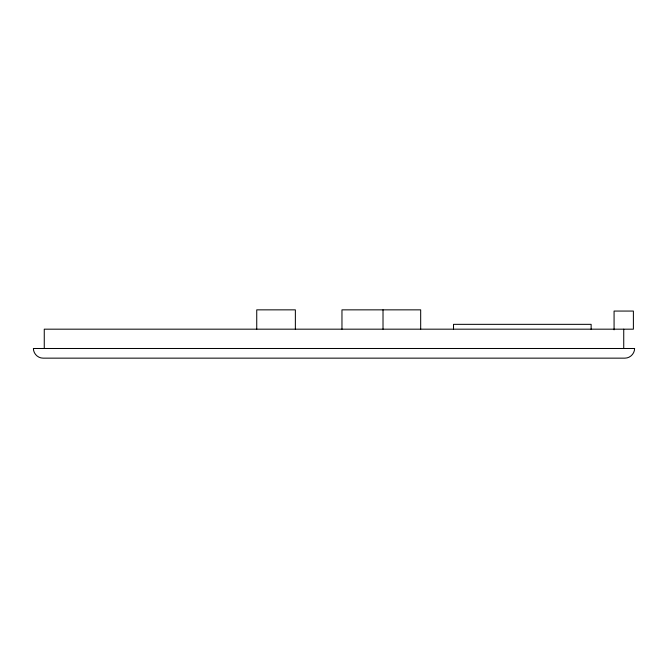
<?xml version="1.0" encoding="UTF-8"?>
<svg xmlns="http://www.w3.org/2000/svg" width="668" height="668" viewBox="0 0 668 668"><rect width="100%" height="100%" fill="white"/><g stroke="black" fill="none" stroke-linecap="round" stroke-linejoin="round"><path stroke-width="1" d="M623.737 329.174L623.737 348.487M614.076 329.833L614.076 311.063L633.389 311.063L633.389 329.174L44.263 329.174L44.263 348.487M591.138 329.374L591.138 324.339L453.514 324.339L453.514 329.374M420.681 329.174L420.681 309.852L341.966 309.852L341.966 329.174M383.014 309.852L383.014 329.174M295.365 329.174L295.365 309.852L256.737 309.852L256.737 329.174M634.6 348.487C634.633 353.656 630.108 358.173 624.939 358.148L43.061 358.148C37.892 358.173 33.367 353.656 33.4 348.487L634.6 348.487"/></g></svg>
